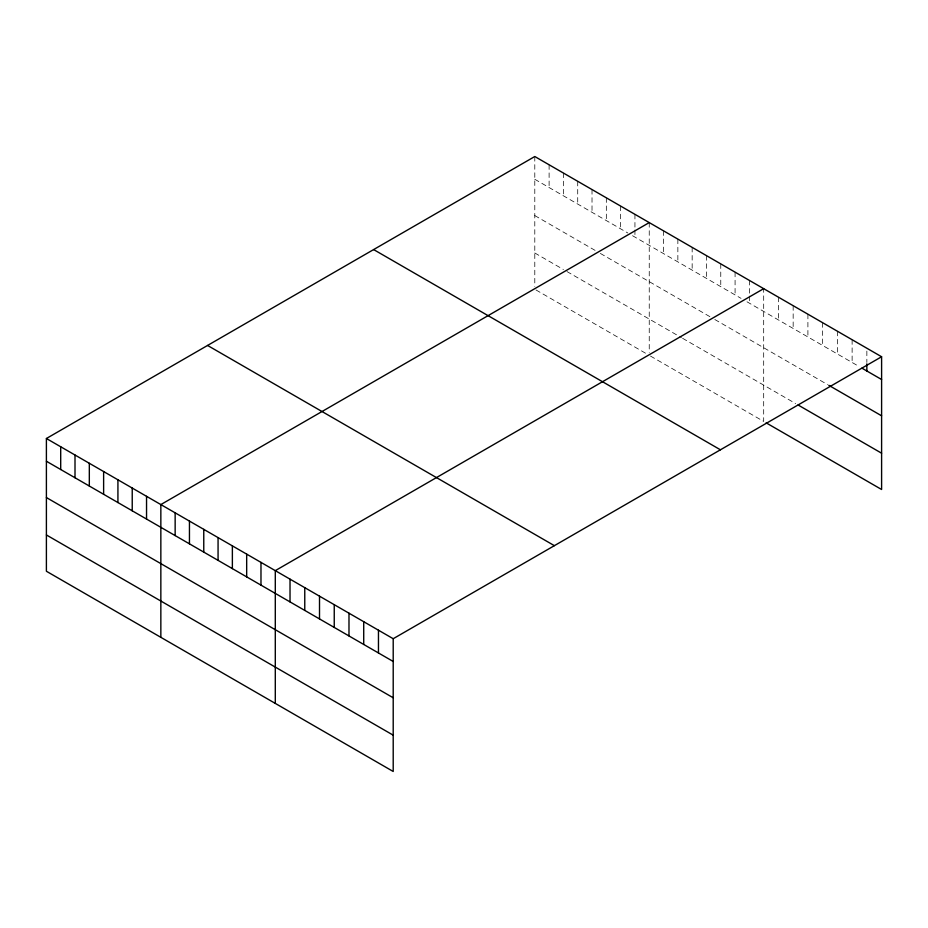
<?xml version="1.0" encoding="UTF-8"?>
<svg xmlns="http://www.w3.org/2000/svg" width="928" height="928" viewBox="0 0 928 928"><rect width="100%" height="100%" fill="white"/><g stroke="black" fill="none" stroke-linecap="round" stroke-linejoin="round"><path stroke-width="0.7" stroke-dasharray="4.64 3.48" d="M534.795 179.278L627.78 232.963M632.56 235.724L741.043 298.352M746.994 301.797L859.49 366.734M534.795 215.574L595.602 250.676M600.37 253.437L710.048 316.75M714.815 319.51L827.556 384.598M534.795 252.984L563.412 269.503M566.985 271.568L681.43 337.641M682.625 338.326L795.621 403.564M535.99 289.965L646.862 353.974M650.435 356.039L763.686 421.428L763.686 288.666M866.856 351.086L866.856 362.465M852.124 339.729L852.124 362.488M837.381 331.215L837.381 353.974M822.649 322.712L822.649 345.471M807.905 314.198L807.905 336.957M793.162 305.695L793.162 328.442M778.43 297.18L778.43 319.94M749.383 280.407L749.383 294.64M749.383 296.055L749.383 303.166M735.08 272.148L735.08 294.907M720.766 263.888L720.766 286.648M706.463 255.629L706.463 278.388M692.16 247.37L692.16 270.129M677.858 239.111L677.858 261.87M663.555 230.852L663.555 253.611M649.24 222.592L649.24 352.559M634.938 214.333L634.938 228.566M634.938 229.982L634.938 237.092M620.635 206.074L620.635 228.833M606.332 197.815L606.332 220.574M592.018 189.556L592.018 212.315M577.715 181.296L577.715 204.056M563.412 173.037L563.412 195.796M549.109 164.778L549.109 187.537M534.795 156.519L534.795 286.485"/><path stroke-width="1.39" d="M46.4 438.503L393.205 638.719L393.205 771.481L46.4 571.254L46.4 438.503L534.795 156.519L881.6 356.746L881.6 489.497L766.145 422.843M649.24 222.592L160.846 504.577L160.846 637.327M763.686 288.666L275.291 570.65L275.291 703.401M393.205 638.719L881.6 356.746M861.95 368.161L881.6 379.506M828.785 385.306L881.6 415.802M798.08 404.979L881.6 453.2M373.624 249.574L720.43 449.802M207.57 345.448L554.376 545.664M46.4 461.251L393.205 661.478M46.4 497.559L393.205 697.775M46.4 534.957L393.205 735.173M866.856 363.88L866.856 370.991M378.462 630.216L378.462 652.964M363.718 621.702L363.718 644.461M348.986 613.188L348.986 635.947M334.242 604.685L334.242 627.444M319.51 596.17L319.51 618.93M304.767 587.668L304.767 610.427M290.023 579.153L290.023 601.912M260.977 562.391L260.977 585.139M246.674 554.132L246.674 576.88M232.371 545.873L232.371 568.62M218.068 537.614L218.068 560.361M203.766 529.354L203.766 552.102M189.451 521.095L189.451 543.843M175.148 512.836L175.148 535.584M146.543 496.318L146.543 519.065M132.228 488.058L132.228 510.806M117.926 479.799L117.926 502.547M103.623 471.54L103.623 494.288M89.32 463.281L89.32 486.028M75.006 455.022L75.006 477.769M60.703 446.762L60.703 469.51"/></g></svg>
